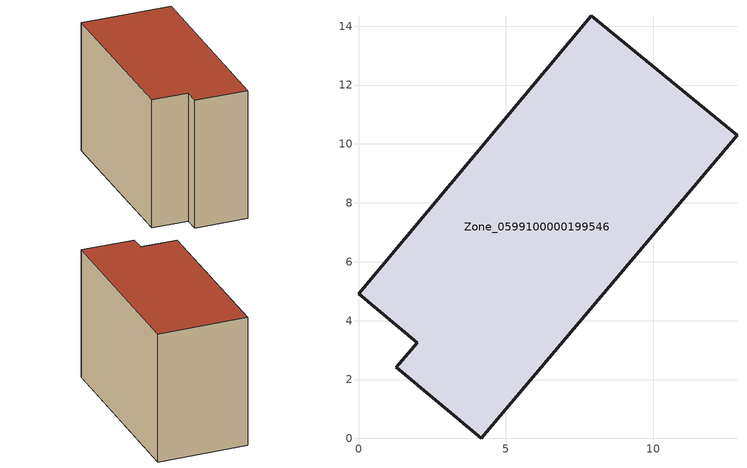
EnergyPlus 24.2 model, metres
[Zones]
Zone_0599100000199546
 floor ground (C_G): 7.91,14.36 12.85,10.3 4.17,0 1.29,2.42 1.99,3.25 0,4.91 z0
 wall outside (C_F): 12.85,10.3 7.91,14.36 0,4.91 1.99,3.25 1.29,2.42 4.17,0 12.85,10.3 z0:9.39
 roof outside (C_R): 4.17,0 12.85,10.3 7.91,14.36 0,4.91 1.99,3.25 1.29,2.42 z9.39
[BUILDING]
Pand.0599100000199546: North Axis=0; Terrain=City; Loads Convergence Tolerance Value=0.04; Temperature Convergence Tolerance Value=0.4; Solar Distribution=FullExterior; Maximum Number of Warmup Days=25; Minimum Number of Warmup Days=1
[Site:Location]
Rotterdam.The.Hague.AP_ZH_NLD Design_Conditions: Latitude=51.96; Longitude=4.45; Time Zone=1; Elevation=-4.5
[SITE:GROUNDTEMPERATURE:BUILDINGSURFACE]
18, 18, 18, 18, 18, 18, 18, 18, 18, 18, 18, 18
[MATERIAL] Thermal Absorptance=0.9; Solar Absorptance=0.7; Visible Absorptance=0.7
Name | Roughness | Thickness | Conductivity | Density | Specific Heat
G.TI.1946 | MediumSmooth | 0.15 | 1 | 540 | 1210
F.TI.1946 | Rough | 0.3 | 0.857143 | 1920 | 840
R.TI.1946 | MediumRough | 0.2 | 0.1 | 1500 | 1000
[CONSTRUCTION]
C_G: G.TI.1946
C_F: F.TI.1946
C_R: R.TI.1946
[ZONE]
Zone_0599100000199546: Type=1; Multiplier=1; Ceiling Height=Autocalculate; Volume=Autocalculate; Floor Area=autocalculate; Part of Total Floor Area=Yes
[ZONEINFILTRATION:DESIGNFLOWRATE]
Infil_Zone_0599100000199546: Zone or ZoneList or Space or SpaceList=Zone_0599100000199546; Schedule=AlwaysOn; Design Flow Rate Calculation Method=Flow/Area; Flow Rate per Floor Area=0.003; Constant Term Coefficient=1; Temperature Term Coefficient=0; Velocity Term Coefficient=0; Velocity Squared Term Coefficient=0
[HVACTEMPLATE:ZONE:IDEALLOADSAIRSYSTEM]
Zone_0599100000199546: Maximum Heating Supply Air Temperature=50; Minimum Cooling Supply Air Temperature=13; Maximum Heating Supply Air Humidity Ratio=0.0156; Minimum Cooling Supply Air Humidity Ratio=0.0077; Heating Limit=NoLimit; Cooling Limit=NoLimit; Dehumidification Control Type=ConstantSensibleHeatRatio; Cooling Sensible Heat Ratio=0.7; Dehumidification Setpoint=60; Humidification Control Type=None; Humidification Setpoint=30; Outdoor Air Method=None; Outdoor Air Flow Rate per Person=0.00944; Outdoor Air Flow Rate per Zone Floor Area=0; Outdoor Air Flow Rate per Zone=0; Demand Controlled Ventilation Type=None; Outdoor Air Economizer Type=NoEconomizer; Heat Recovery Type=None; Sensible Heat Recovery Effectiveness=0.7; Latent Heat Recovery Effectiveness=0.65
[ZONECONTROL:THERMOSTAT]
ThermostatControl_Zone_0599100000199546: Zone or ZoneList=Zone_0599100000199546; Control Type Schedule=DualSetpointControlType; Control 1=Thermostat_Zone_0599100000199546; Temperature Difference Between Cutout And Setpoint=0
[THERMOSTATSETPOINT:DUALSETPOINT]
Thermostat_Zone_0599100000199546: Heating Setpoint Temperature Schedule=HeatingSetpoint_Zone_0599100000199546; Cooling Setpoint Temperature Schedule=CoolingSetpoint_Zone_0599100000199546
[SCHEDULE:COMPACT]
HeatingSetpoint_Zone_0599100000199546: Through: 12/31, For: AllDays, Until: 24:00, 21
CoolingSetpoint_Zone_0599100000199546: Through: 12/31, For: AllDays, Until: 24:00, 24
DualSetpointControlType: Through: 12/31, For: AllDays, Until: 24:00, 4
AlwaysOn: Through: 12/31, For: AllDays, Until: 24:00, 1
